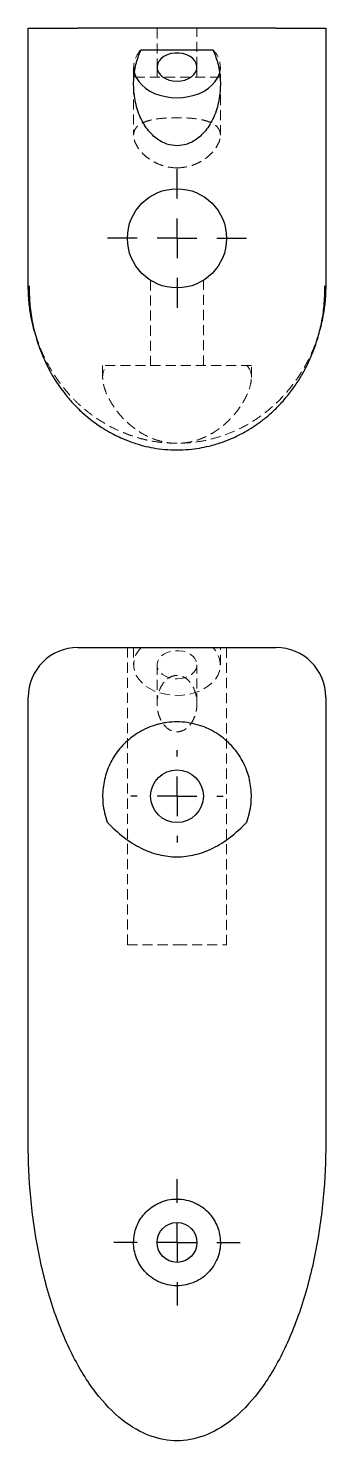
# Model space of a CAD drawing. Header units: millimetres. Extents: x 64 to 250, y 7 to 185.
# Drawn here: x 64.3 to 101.7, y 7 to 185.1 of the extents above.
import ezdxf

# ---------------------------------------------------------------- set-up
doc = ezdxf.new("R2010")
doc.units = ezdxf.units.MM
doc.linetypes.add('HIDDEN', pattern=[1.905, 1.27, -0.635])
doc.layers.add('10', color=7, linetype='Continuous')

# ---------------------------------------------------------------- blocks, each defined once
blk = doc.blocks.new('SW_CENTERMARKSYMBOL_0')
at = {"layer": '10', "color": 0}
for p, q in [((0, 5), (0, 7.97)), ((0, 0), (0, 2.5)), ((-5, 0), (-7.97, 0)), ((0, 0), (-2.5, 0)), ((0, 0), (0, -2.5)), ((0, 0), (2.5, 0)), ((5, 0), (7.97, 0)), ((0, -5), (0, -7.97))]:
    blk.add_line(p, q, dxfattribs=at)
blk = doc.blocks.new('SW_CENTERMARKSYMBOL_1')
at = {"layer": '10', "color": 0}
for p, q in [((0, 5), (0, 5.82)), ((0, 0), (0, 2.5)), ((-5, 0), (-5.82, 0)), ((0, 0), (-2.5, 0)), ((0, 0), (0, -2.5)), ((0, 0), (2.5, 0)), ((5, 0), (5.82, 0)), ((0, -5), (0, -5.82))]:
    blk.add_line(p, q, dxfattribs=at)
blk = doc.blocks.new('SW_CENTERMARKSYMBOL_2')
at = {"layer": '10', "color": 0}
for p, q in [((0, 5), (0, 8.75)), ((0, 0), (0, 2.5)), ((-5, 0), (-8.75, 0)), ((0, 0), (-2.5, 0)), ((0, 0), (0, -2.5)), ((0, 0), (2.5, 0)), ((5, 0), (8.75, 0)), ((0, -5), (0, -8.75))]:
    blk.add_line(p, q, dxfattribs=at)

msp = doc.modelspace()

# ---------------------------------------------------------------- linework, layer by layer
at = {"color": 7, "linetype": 'Continuous', "lineweight": 25}
for p, q in [((64.25, 152.59), (64.25, 185.06)), ((64.25, 185.06), (70.5, 185.06)), ((95.5, 185.06), (70.5, 185.06)), ((95.5, 185.06), (101.75, 185.06)), ((101.75, 185.06), (101.75, 152.59)), ((78.48, 182.34), (87.52, 182.34)), ((64.25, 44.5), (64.25, 100.75)), ((101.75, 100.75), (101.75, 44.5))]:
    msp.add_line(p, q, dxfattribs=at)
at = {"color": 7, "linetype": 'HIDDEN', "lineweight": 18}
for p, q in [((80.49, 185.06), (80.49, 180.17)), ((85.51, 180.17), (85.51, 185.06)), ((77.53, 180.17), (77.53, 177.99)), ((80.49, 180.17), (80.49, 178.89)), ((85.51, 178.89), (85.51, 180.17)), ((88.47, 177.99), (88.47, 180.17)), ((88.47, 178.89), (77.53, 178.89)), ((77.53, 177.99), (77.53, 171.57)), ((88.47, 171.57), (88.47, 177.99)), ((79.68, 153.29), (79.68, 142.56)), ((86.32, 142.56), (86.32, 153.29)), ((92.37, 142.56), (73.63, 142.56)), ((73.63, 142.56), (73.63, 141.05)), ((92.37, 141.05), (92.37, 142.56)), ((76.75, 107), (76.75, 69.5)), ((77.53, 107), (77.53, 104.82)), ((88.47, 104.82), (88.47, 107)), ((89.25, 69.5), (89.25, 107)), ((80.49, 104.82), (80.49, 99.93)), ((85.51, 99.93), (85.51, 104.82)), ((76.75, 69.5), (83, 69.5)), ((83, 69.5), (89.25, 69.5))]:
    msp.add_line(p, q, dxfattribs=at)
at = {"color": 7, "linetype": 'Continuous', "lineweight": 25, "flags": 128}
for points in [[(83, 178.39), (83.51, 178.43), (83.99, 178.53), (84.44, 178.71), (84.82, 178.94), (85.13, 179.23), (85.36, 179.55), (85.48, 179.9), (85.51, 180.26), (85.43, 180.61), (85.26, 180.95), (84.99, 181.25), (84.64, 181.51), (84.22, 181.72), (83.75, 181.86), (83.25, 181.93), (82.75, 181.93), (82.25, 181.86), (81.78, 181.72), (81.36, 181.51), (81.01, 181.25), (80.74, 180.95), (80.57, 180.61), (80.49, 180.26), (80.52, 179.9), (80.64, 179.55), (80.87, 179.23), (81.18, 178.94), (81.56, 178.71), (82.01, 178.53), (82.49, 178.43), (83, 178.39)], [(77.63, 179.44), (77.66, 179.34), (77.87, 178.84), (78.17, 178.36), (78.56, 177.91), (79.03, 177.51), (79.57, 177.15), (80.18, 176.85), (80.84, 176.61), (81.54, 176.44), (82.26, 176.33), (83, 176.3), (83.74, 176.33), (84.46, 176.44), (85.16, 176.61), (85.82, 176.85), (86.43, 177.15), (86.97, 177.51), (87.44, 177.91), (87.83, 178.36), (88.13, 178.84), (88.34, 179.34), (88.4, 179.56)]]:
    msp.add_lwpolyline(points, dxfattribs=at)
at = {"color": 7, "linetype": 'HIDDEN', "lineweight": 18, "flags": 128}
for points in [[(78.48, 107), (78.1, 106.55), (77.82, 106.06), (77.63, 105.56), (77.54, 105.04), (77.55, 104.51), (77.66, 104), (77.87, 103.49), (78.17, 103.01), (78.56, 102.57), (79.03, 102.17), (79.57, 101.81), (80.18, 101.51), (80.84, 101.27), (81.54, 101.1), (82.26, 100.99), (83, 100.96), (83.74, 100.99), (84.46, 101.1), (85.16, 101.27), (85.82, 101.51), (86.43, 101.81), (86.97, 102.17), (87.44, 102.57), (87.83, 103.01), (88.13, 103.49), (88.34, 104), (88.45, 104.51), (88.46, 105.04), (88.37, 105.56), (88.18, 106.06), (87.9, 106.55), (87.52, 107)], [(83, 103.05), (83.51, 103.08), (83.99, 103.19), (84.44, 103.37), (84.82, 103.6), (85.13, 103.88), (85.36, 104.21), (85.48, 104.55), (85.51, 104.91), (85.43, 105.27), (85.26, 105.61), (84.99, 105.91), (84.64, 106.17), (84.22, 106.38), (83.75, 106.52), (83.25, 106.59), (82.75, 106.59), (82.25, 106.52), (81.78, 106.38), (81.36, 106.17), (81.01, 105.91), (80.74, 105.61), (80.57, 105.27), (80.49, 104.91), (80.52, 104.55), (80.64, 104.21), (80.87, 103.88), (81.18, 103.6), (81.56, 103.37), (82.01, 103.19), (82.49, 103.08), (83, 103.05)]]:
    msp.add_lwpolyline(points, dxfattribs=at)
at = {"color": 7, "linetype": 'Continuous', "lineweight": 25}
for centre, radius in [((83, 158.58), 6.25), ((83, 88.25), 3.32), ((83, 32), 2.51)]:
    msp.add_circle(centre, radius, dxfattribs=at)
at = {"color": 7, "linetype": 'HIDDEN', "lineweight": 18}
for centre, radius, start, end in [((80.56, 180.16), 3.02, 133.6079, 193.7981), ((85.43, 180.15), 3.03, 348.6872, 46.3517)]:
    msp.add_arc(centre, radius, start, end, dxfattribs=at)
at = {"color": 7, "linetype": 'Continuous', "lineweight": 25}
for centre, start, end in [((70.5, 100.75), 90, 180), ((95.5, 100.75), 0, 90)]:
    msp.add_arc(centre, 6.25, start, end, dxfattribs=at)
for points, knots in [([(83, 170.26), (82.6, 170.26), (82.17, 170.32), (81.28, 170.62), (80.82, 170.86), (79.94, 171.54), (79.51, 171.99), (78.75, 173.06), (78.42, 173.69), (77.91, 175.06), (77.73, 175.8), (77.53, 177.29), (77.51, 178.04), (77.61, 179.46), (77.72, 180.12), (78.05, 181.33), (78.25, 181.87), (78.48, 182.34)], [0, 0, 0, 0, 0.125, 0.125, 0.25, 0.25, 0.375, 0.375, 0.5, 0.5, 0.625, 0.625, 0.75, 0.75, 0.875, 0.875, 1, 1, 1, 1]), ([(87.52, 182.34), (87.75, 181.87), (87.95, 181.33), (88.28, 180.12), (88.39, 179.46), (88.49, 178.04), (88.47, 177.29), (88.27, 175.8), (88.09, 175.06), (87.58, 173.69), (87.25, 173.06), (86.49, 171.99), (86.06, 171.54), (85.18, 170.86), (84.72, 170.62), (83.83, 170.32), (83.4, 170.26), (83, 170.26)], [0, 0, 0, 0, 0.125, 0.125, 0.25, 0.25, 0.375, 0.375, 0.5, 0.5, 0.625, 0.625, 0.75, 0.75, 0.875, 0.875, 1, 1, 1, 1]), ([(65.09, 146.76), (65.03, 146.93), (64.87, 147.46), (64.68, 148.33), (64.5, 149.31), (64.37, 150.29), (64.27, 151.37), (64.26, 152.16), (64.25, 152.59)], [0, 0, 0, 0, 0.089803, 0.284161, 0.448585, 0.598956, 0.782762, 1, 1, 1, 1]), ([(64.35, 152.59), (64.37, 151.85), (64.39, 150.34), (64.72, 148), (65.33, 145.6), (66.24, 143.22), (67.44, 140.95), (68.72, 139.12), (69.95, 137.7), (70.98, 136.67), (71.97, 135.83), (72.84, 135.18), (73.49, 134.75), (73.97, 134.45), (74.43, 134.18), (75.08, 133.83), (76.02, 133.37), (77.28, 132.87), (78.65, 132.44), (80.08, 132.14), (81.49, 131.94), (82.48, 131.92), (83, 131.9)], [0, 0, 0, 0, 0.071098, 0.147299, 0.228381, 0.311013, 0.393842, 0.47686, 0.526795, 0.575551, 0.617649, 0.652467, 0.68001, 0.693531, 0.707662, 0.731341, 0.765029, 0.808726, 0.862438, 0.903828, 0.94968, 1, 1, 1, 1]), ([(83, 131.9), (83.49, 131.92), (84.44, 131.94), (85.79, 132.12), (87.17, 132.4), (88.53, 132.8), (89.79, 133.29), (90.76, 133.75), (91.47, 134.12), (91.97, 134.42), (92.53, 134.76), (93.3, 135.27), (94.36, 136.09), (95.52, 137.14), (96.66, 138.37), (97.7, 139.7), (98.62, 141.1), (99.42, 142.57), (100.13, 144.16), (100.75, 145.93), (101.26, 147.93), (101.6, 150.18), (101.63, 151.76), (101.65, 152.59)], [0, 0, 0, 0, 0.0478364, 0.0917211, 0.131659, 0.1841611, 0.2278053, 0.2625972, 0.2885397, 0.3056341, 0.3184667, 0.3517007, 0.3951934, 0.4482157, 0.5029727, 0.5573894, 0.6114734, 0.6652308, 0.7196201, 0.779835, 0.8466558, 0.9200637, 1, 1, 1, 1]), ([(101.75, 152.59), (101.74, 152.21), (101.73, 151.5), (101.65, 150.52), (101.55, 149.7), (101.42, 148.86), (101.24, 147.97), (101.08, 147.3), (100.98, 146.97), (100.98, 146.96)], [0, 0, 0, 0, 0.199075, 0.3716, 0.517572, 0.636989, 0.819656, 0.992591, 1, 1, 1, 1]), ([(70.5, 107), (70.5, 107), (70.57, 107), (70.85, 107), (71.07, 107), (71.68, 107), (72.07, 107), (73.01, 107), (73.55, 107), (74.77, 107), (75.45, 107), (76.87, 107), (77.63, 107), (79.17, 107), (79.95, 107), (81.5, 107), (82.26, 107), (83, 107)], [0, 0, 0, 0, 0.125, 0.125, 0.25, 0.25, 0.375, 0.375, 0.5, 0.5, 0.625, 0.625, 0.75, 0.75, 0.875, 0.875, 1, 1, 1, 1]), ([(83, 107), (83.74, 107), (84.5, 107), (86.05, 107), (86.83, 107), (88.37, 107), (89.13, 107), (90.55, 107), (91.23, 107), (92.45, 107), (92.99, 107), (93.93, 107), (94.32, 107), (94.93, 107), (95.15, 107), (95.43, 107), (95.5, 107), (95.5, 107)], [0, 0, 0, 0, 0.125, 0.125, 0.25, 0.25, 0.375, 0.375, 0.5, 0.5, 0.625, 0.625, 0.75, 0.75, 0.875, 0.875, 1, 1, 1, 1]), ([(83, 97.62), (82.56, 97.62), (82.13, 97.59), (81.49, 97.5), (81.28, 97.47), (80.87, 97.38), (80.66, 97.33), (80.06, 97.16), (79.68, 97.02), (78.94, 96.71), (78.59, 96.53), (77.6, 95.95), (77.03, 95.51), (76.26, 94.78), (76.02, 94.52), (75.57, 93.98), (75.37, 93.71), (74.81, 92.85), (74.49, 92.25), (74.12, 91.28), (74.01, 90.94), (73.84, 90.26), (73.77, 89.91), (73.67, 89.19), (73.64, 88.83), (73.62, 88.08), (73.63, 87.69), (73.75, 86.54), (73.92, 85.77), (74.21, 84.99)], [0, 0, 0, 0, 0.0625, 0.0625, 0.09375, 0.09375, 0.125, 0.125, 0.1875, 0.1875, 0.25, 0.25, 0.375, 0.375, 0.4375, 0.4375, 0.5, 0.5, 0.625, 0.625, 0.6875, 0.6875, 0.75, 0.75, 0.8125, 0.8125, 0.875, 0.875, 1, 1, 1, 1]), ([(91.79, 84.99), (92.08, 85.77), (92.25, 86.55), (92.37, 87.7), (92.38, 88.08), (92.36, 88.83), (92.33, 89.2), (92.18, 90.27), (92.01, 90.94), (91.64, 91.91), (91.5, 92.23), (91.18, 92.84), (91.01, 93.13), (90.63, 93.7), (90.43, 93.98), (89.98, 94.51), (89.74, 94.77), (88.97, 95.51), (88.4, 95.95), (87.41, 96.53), (87.06, 96.71), (86.33, 97.02), (85.94, 97.16), (85.14, 97.38), (84.72, 97.47), (83.87, 97.59), (83.44, 97.62), (83, 97.62)], [0, 0, 0, 0, 0.125, 0.125, 0.1875, 0.1875, 0.25, 0.25, 0.375, 0.375, 0.4375, 0.4375, 0.5, 0.5, 0.5625, 0.5625, 0.625, 0.625, 0.75, 0.75, 0.8125, 0.8125, 0.875, 0.875, 0.9375, 0.9375, 1, 1, 1, 1]), ([(74.21, 84.99), (75.54, 83.57), (76.98, 82.46), (79.22, 81.35), (79.97, 81.07), (81.48, 80.7), (82.25, 80.61), (83, 80.61)], [0, 0, 0, 0, 0.5, 0.5, 0.75, 0.75, 1, 1, 1, 1]), ([(83, 80.61), (83.75, 80.61), (84.52, 80.7), (86.03, 81.07), (86.78, 81.35), (89.02, 82.46), (90.46, 83.57), (91.79, 84.99)], [0, 0, 0, 0, 0.25, 0.25, 0.5, 0.5, 1, 1, 1, 1]), ([(83, 7), (81.9, 7), (80.75, 7.2), (78.43, 8.06), (77.25, 8.72), (74.94, 10.55), (73.81, 11.71), (71.67, 14.51), (70.66, 16.15), (68.83, 19.81), (68.01, 21.84), (66.61, 26.12), (66.02, 28.39), (65.11, 33), (64.78, 35.35), (64.35, 40), (64.25, 42.29), (64.25, 44.5)], [0, 0, 0, 0, 0.125, 0.125, 0.25, 0.25, 0.375, 0.375, 0.5, 0.5, 0.625, 0.625, 0.75, 0.75, 0.875, 0.875, 1, 1, 1, 1]), ([(101.75, 44.5), (101.75, 42.29), (101.65, 40), (101.22, 35.35), (100.89, 33), (99.98, 28.39), (99.39, 26.12), (97.99, 21.84), (97.17, 19.81), (95.34, 16.15), (94.33, 14.51), (92.19, 11.71), (91.06, 10.55), (88.75, 8.72), (87.57, 8.06), (85.25, 7.2), (84.1, 7), (83, 7)], [0, 0, 0, 0, 0.125, 0.125, 0.25, 0.25, 0.375, 0.375, 0.5, 0.5, 0.625, 0.625, 0.75, 0.75, 0.875, 0.875, 1, 1, 1, 1]), ([(83, 37.47), (82.61, 37.47), (82.22, 37.43), (81.67, 37.31), (81.48, 37.26), (81.12, 37.14), (80.95, 37.07), (80.45, 36.85), (80.14, 36.67), (79.57, 36.27), (79.31, 36.05), (78.85, 35.57), (78.64, 35.31), (78.27, 34.77), (78.12, 34.49), (77.86, 33.89), (77.75, 33.58), (77.6, 32.95), (77.56, 32.63), (77.52, 31.96), (77.53, 31.62), (77.62, 30.94), (77.7, 30.6), (77.87, 30.1), (77.94, 29.93), (78.08, 29.6), (78.17, 29.44), (78.44, 28.96), (78.65, 28.66), (79.03, 28.24), (79.16, 28.1), (79.44, 27.85), (79.58, 27.72), (79.89, 27.5), (80.05, 27.39), (80.38, 27.2), (80.55, 27.11), (81.08, 26.86), (81.45, 26.74), (82.2, 26.58), (82.6, 26.53), (83.38, 26.53), (83.76, 26.57), (84.52, 26.73), (84.9, 26.86), (85.6, 27.17), (85.93, 27.36), (86.55, 27.82), (86.83, 28.08), (87.33, 28.64), (87.55, 28.94), (87.92, 29.58), (88.06, 29.91), (88.24, 30.41), (88.29, 30.58), (88.36, 30.92), (88.4, 31.1), (88.47, 31.6), (88.48, 31.94), (88.44, 32.61), (88.4, 32.94), (88.25, 33.57), (88.14, 33.89), (87.88, 34.48), (87.73, 34.76), (87.37, 35.31), (87.16, 35.56), (86.69, 36.05), (86.44, 36.27), (86.01, 36.57), (85.86, 36.66), (85.55, 36.84), (85.39, 36.92), (84.89, 37.15), (84.53, 37.26), (83.78, 37.43), (83.39, 37.47), (83, 37.47)], [0, 0, 0, 0, 0.03125, 0.03125, 0.046875, 0.046875, 0.0625, 0.0625, 0.09375, 0.09375, 0.125, 0.125, 0.15625, 0.15625, 0.1875, 0.1875, 0.21875, 0.21875, 0.25, 0.25, 0.28125, 0.28125, 0.3125, 0.3125, 0.328125, 0.328125, 0.34375, 0.34375, 0.375, 0.375, 0.390625, 0.390625, 0.40625, 0.40625, 0.421875, 0.421875, 0.4375, 0.4375, 0.46875, 0.46875, 0.5, 0.5, 0.53125, 0.53125, 0.5625, 0.5625, 0.59375, 0.59375, 0.625, 0.625, 0.65625, 0.65625, 0.6875, 0.6875, 0.703125, 0.703125, 0.71875, 0.71875, 0.75, 0.75, 0.78125, 0.78125, 0.8125, 0.8125, 0.84375, 0.84375, 0.875, 0.875, 0.90625, 0.90625, 0.921875, 0.921875, 0.9375, 0.9375, 0.96875, 0.96875, 1, 1, 1, 1])]:
    msp.add_open_spline(points, degree=3, knots=knots, dxfattribs=at)
at = {"color": 7, "linetype": 'HIDDEN', "lineweight": 18}
for points, knots in [([(83, 167.47), (82.61, 167.47), (82.22, 167.51), (81.67, 167.62), (81.48, 167.66), (81.12, 167.77), (80.95, 167.83), (80.45, 168.03), (80.14, 168.18), (79.57, 168.53), (79.31, 168.71), (78.85, 169.1), (78.64, 169.31), (78.27, 169.73), (78.12, 169.94), (77.86, 170.37), (77.75, 170.58), (77.6, 171), (77.56, 171.2), (77.52, 171.6), (77.53, 171.79), (77.62, 172.15), (77.7, 172.32), (77.87, 172.55), (77.94, 172.63), (78.08, 172.77), (78.17, 172.84), (78.44, 173.03), (78.65, 173.14), (79.03, 173.29), (79.16, 173.34), (79.44, 173.42), (79.58, 173.46), (79.89, 173.53), (80.05, 173.56), (80.38, 173.61), (80.55, 173.64), (81.08, 173.7), (81.45, 173.73), (82.2, 173.78), (82.6, 173.79), (83.38, 173.79), (83.76, 173.78), (84.52, 173.74), (84.9, 173.71), (85.6, 173.62), (85.93, 173.57), (86.55, 173.43), (86.83, 173.35), (87.33, 173.15), (87.55, 173.04), (87.92, 172.78), (88.06, 172.64), (88.24, 172.41), (88.29, 172.32), (88.36, 172.16), (88.4, 172.07), (88.47, 171.8), (88.48, 171.61), (88.44, 171.21), (88.4, 171), (88.25, 170.59), (88.14, 170.37), (87.88, 169.94), (87.73, 169.73), (87.37, 169.32), (87.16, 169.11), (86.69, 168.72), (86.44, 168.53), (86.01, 168.27), (85.86, 168.19), (85.55, 168.04), (85.39, 167.96), (84.89, 167.76), (84.53, 167.66), (83.78, 167.51), (83.39, 167.47), (83, 167.47)], [0, 0, 0, 0, 0.03125, 0.03125, 0.046875, 0.046875, 0.0625, 0.0625, 0.09375, 0.09375, 0.125, 0.125, 0.15625, 0.15625, 0.1875, 0.1875, 0.21875, 0.21875, 0.25, 0.25, 0.28125, 0.28125, 0.3125, 0.3125, 0.328125, 0.328125, 0.34375, 0.34375, 0.375, 0.375, 0.390625, 0.390625, 0.40625, 0.40625, 0.421875, 0.421875, 0.4375, 0.4375, 0.46875, 0.46875, 0.5, 0.5, 0.53125, 0.53125, 0.5625, 0.5625, 0.59375, 0.59375, 0.625, 0.625, 0.65625, 0.65625, 0.6875, 0.6875, 0.703125, 0.703125, 0.71875, 0.71875, 0.75, 0.75, 0.78125, 0.78125, 0.8125, 0.8125, 0.84375, 0.84375, 0.875, 0.875, 0.90625, 0.90625, 0.921875, 0.921875, 0.9375, 0.9375, 0.96875, 0.96875, 1, 1, 1, 1]), ([(83, 132.74), (82.42, 132.76), (81.24, 132.79), (79.69, 133.03), (78.35, 133.35), (77.21, 133.7), (75.88, 134.21), (74.36, 134.94), (72.9, 135.84), (71.69, 136.74), (70.68, 137.6), (69.74, 138.53), (68.87, 139.53), (68.05, 140.58), (67.31, 141.69), (66.66, 142.83), (66.07, 144.02), (65.6, 145.16), (65.28, 146.08), (65.13, 146.58), (65.09, 146.76)], [0, 0, 0, 0, 0.071383, 0.143291, 0.191578, 0.240165, 0.289078, 0.366578, 0.445911, 0.49876, 0.552862, 0.608236, 0.661312, 0.716181, 0.772857, 0.824703, 0.879102, 0.93606, 0.977488, 1, 1, 1, 1]), ([(100.98, 146.96), (100.9, 146.68), (100.73, 146.11), (100.31, 144.91), (99.67, 143.43), (98.7, 141.67), (97.57, 140.05), (96.27, 138.52), (94.84, 137.15), (93.45, 136.08), (92.18, 135.27), (91.06, 134.65), (89.75, 134.05), (88.23, 133.5), (86.5, 133.06), (84.76, 132.79), (83.58, 132.76), (83, 132.74)], [0, 0, 0, 0, 0.036318, 0.072095, 0.155826, 0.233861, 0.317449, 0.397027, 0.478877, 0.557916, 0.610568, 0.662401, 0.713441, 0.786039, 0.85794, 0.92923, 1, 1, 1, 1]), ([(83, 132.74), (82.56, 132.74), (82.13, 132.78), (81.49, 132.88), (81.28, 132.92), (80.87, 133.02), (80.66, 133.08), (80.06, 133.27), (79.68, 133.43), (78.94, 133.78), (78.59, 133.97), (77.6, 134.61), (77.03, 135.08), (76.26, 135.83), (76.02, 136.09), (75.57, 136.61), (75.37, 136.88), (74.81, 137.67), (74.49, 138.2), (74.12, 138.99), (74.01, 139.25), (73.84, 139.76), (73.77, 140), (73.67, 140.48), (73.64, 140.71), (73.62, 141.16), (73.63, 141.37), (73.75, 141.96), (73.92, 142.29), (74.21, 142.56)], [0, 0, 0, 0, 0.0625, 0.0625, 0.09375, 0.09375, 0.125, 0.125, 0.1875, 0.1875, 0.25, 0.25, 0.375, 0.375, 0.4375, 0.4375, 0.5, 0.5, 0.625, 0.625, 0.6875, 0.6875, 0.75, 0.75, 0.8125, 0.8125, 0.875, 0.875, 1, 1, 1, 1]), ([(91.79, 142.56), (92.08, 142.29), (92.25, 141.96), (92.37, 141.37), (92.38, 141.16), (92.36, 140.71), (92.33, 140.48), (92.18, 139.76), (92.01, 139.26), (91.64, 138.47), (91.5, 138.21), (91.18, 137.67), (91.01, 137.41), (90.63, 136.88), (90.43, 136.61), (89.98, 136.09), (89.74, 135.83), (88.97, 135.08), (88.4, 134.61), (87.41, 133.98), (87.06, 133.78), (86.33, 133.43), (85.94, 133.27), (85.14, 133.02), (84.72, 132.91), (83.87, 132.78), (83.44, 132.74), (83, 132.74)], [0, 0, 0, 0, 0.125, 0.125, 0.1875, 0.1875, 0.25, 0.25, 0.375, 0.375, 0.4375, 0.4375, 0.5, 0.5, 0.5625, 0.5625, 0.625, 0.625, 0.75, 0.75, 0.8125, 0.8125, 0.875, 0.875, 0.9375, 0.9375, 1, 1, 1, 1]), ([(83, 103.48), (82.79, 103.48), (82.55, 103.44), (82.04, 103.23), (81.76, 103.05), (81.36, 102.63), (81.23, 102.46), (80.99, 102.07), (80.88, 101.84), (80.69, 101.35), (80.62, 101.08), (80.51, 100.52), (80.49, 100.22), (80.49, 99.63), (80.51, 99.33), (80.62, 98.77), (80.69, 98.5), (80.88, 98.01), (80.99, 97.79), (81.23, 97.39), (81.36, 97.23), (81.76, 96.8), (82.04, 96.62), (82.55, 96.41), (82.79, 96.37), (83, 96.37)], [0, 0, 0, 0, 0.125, 0.125, 0.25, 0.25, 0.3125, 0.3125, 0.375, 0.375, 0.4375, 0.4375, 0.5, 0.5, 0.5625, 0.5625, 0.625, 0.625, 0.6875, 0.6875, 0.75, 0.75, 0.875, 0.875, 1, 1, 1, 1]), ([(83, 96.37), (83.21, 96.37), (83.45, 96.41), (83.96, 96.62), (84.24, 96.8), (84.64, 97.23), (84.77, 97.39), (85.01, 97.79), (85.12, 98.01), (85.31, 98.5), (85.38, 98.77), (85.49, 99.33), (85.51, 99.63), (85.51, 100.22), (85.49, 100.52), (85.38, 101.08), (85.31, 101.35), (85.12, 101.84), (85.01, 102.07), (84.77, 102.46), (84.64, 102.63), (84.24, 103.05), (83.96, 103.23), (83.45, 103.44), (83.21, 103.48), (83, 103.48)], [0, 0, 0, 0, 0.125, 0.125, 0.25, 0.25, 0.3125, 0.3125, 0.375, 0.375, 0.4375, 0.4375, 0.5, 0.5, 0.5625, 0.5625, 0.625, 0.625, 0.6875, 0.6875, 0.75, 0.75, 0.875, 0.875, 1, 1, 1, 1])]:
    msp.add_open_spline(points, degree=3, knots=knots, dxfattribs=at)

# ---------------------------------------------------------------- block references
at = {"layer": '10'}
for name, p in [('SW_CENTERMARKSYMBOL_2', (83, 158.58)), ('SW_CENTERMARKSYMBOL_1', (83, 88.25)), ('SW_CENTERMARKSYMBOL_0', (83, 32))]:
    msp.add_blockref(name, p, dxfattribs=at)

doc.saveas('drawing.dxf')
